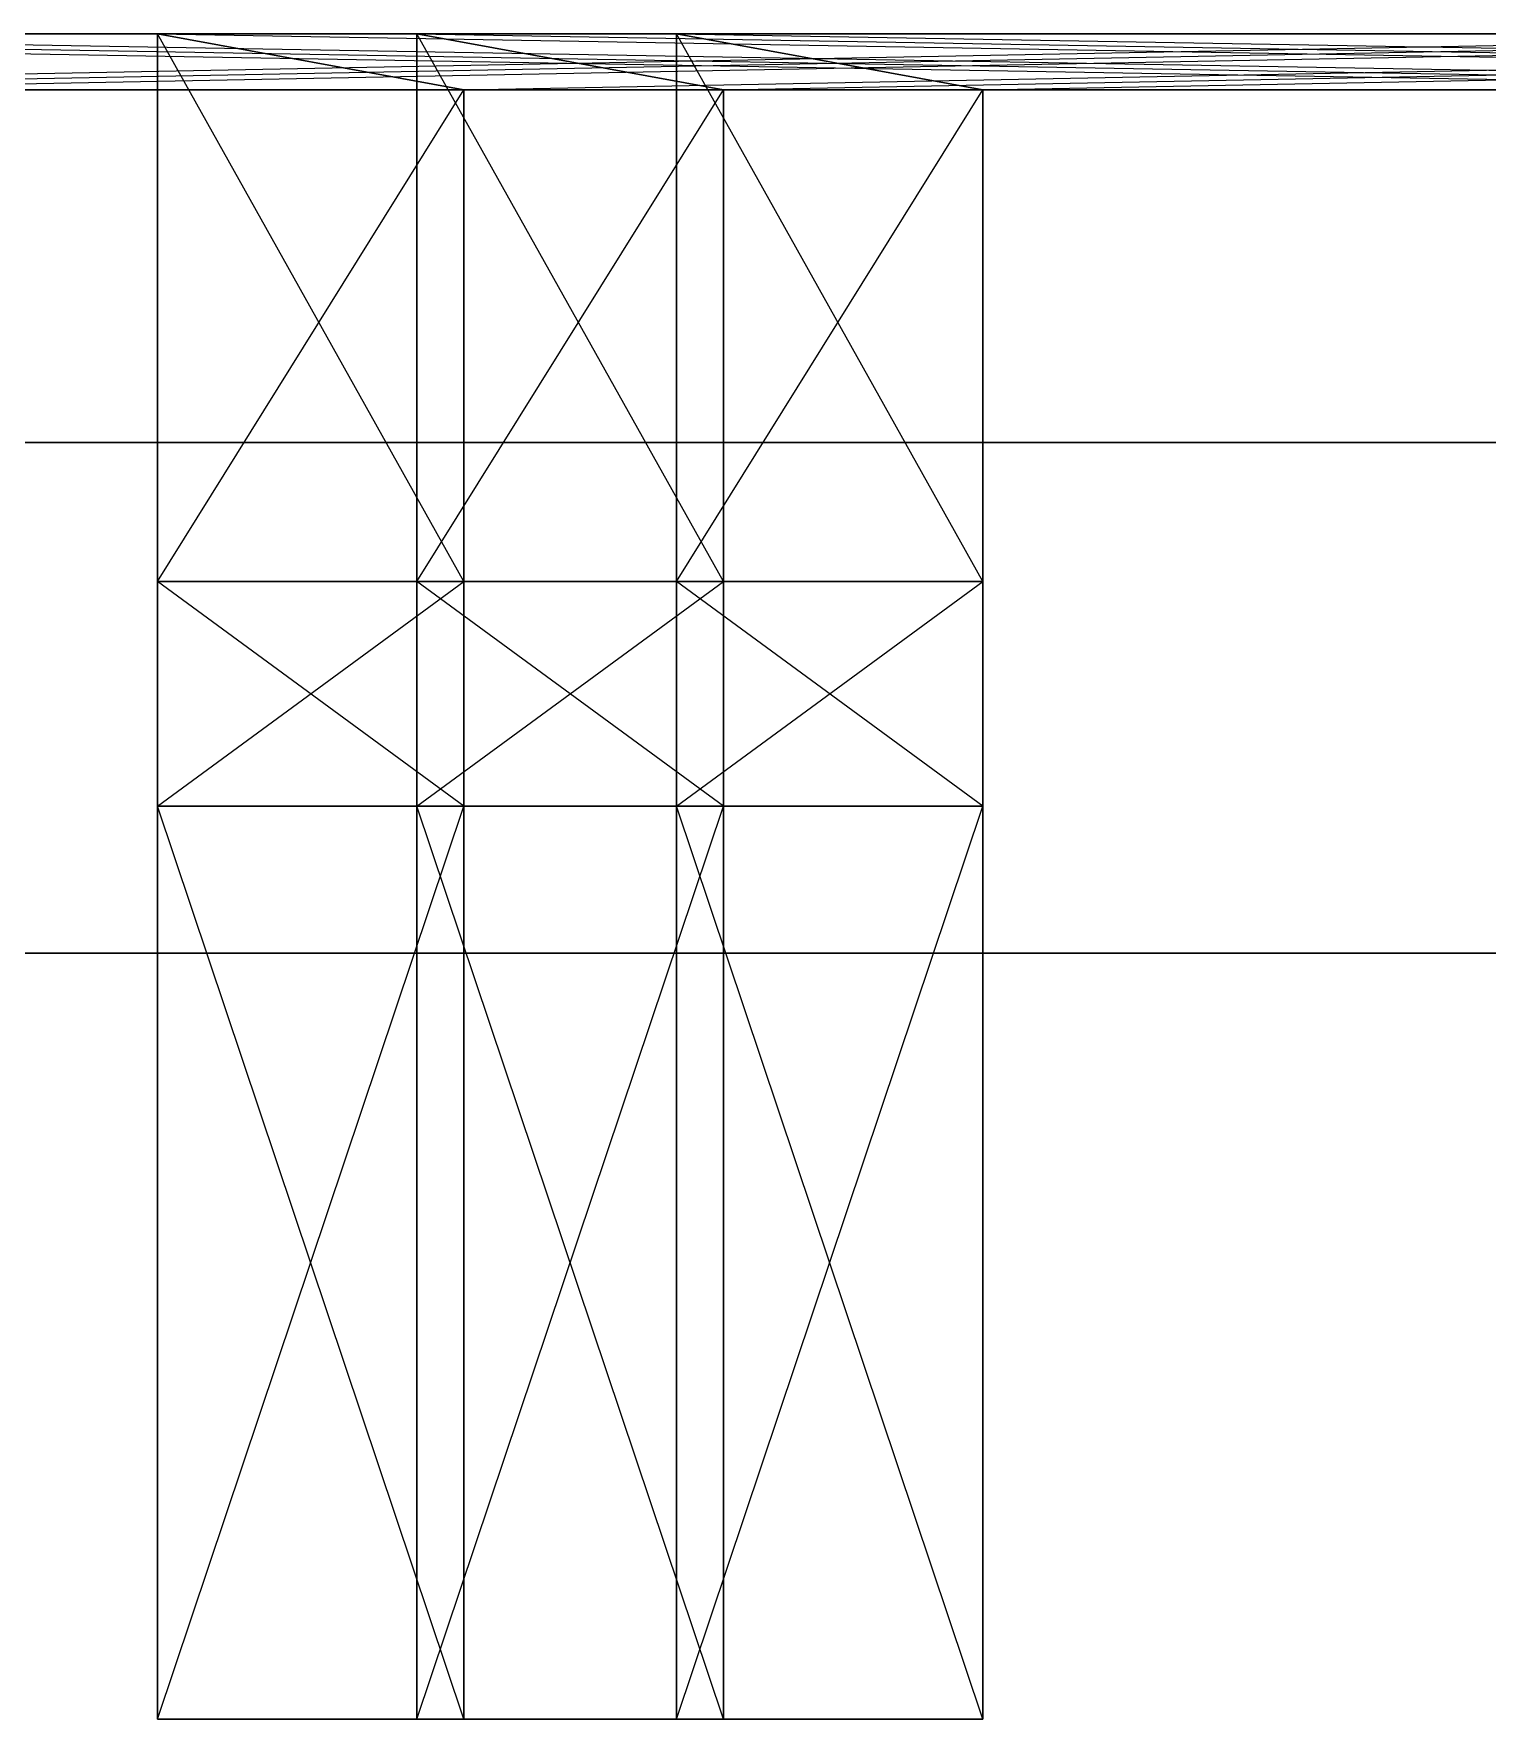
# Model space of a CAD drawing. Extents: x -2 to 217, y -2 to 10.
# Drawn here: x 182.846 to 185.691, y -2 to 1.3 of the extents above; entities that cross this region are included whole.
import ezdxf

# ---------------------------------------------------------------- set-up
doc = ezdxf.new("R2010")
doc.units = 0
doc.layers.add('UB3D', color=1, linetype='CONTINUOUS')

msp = doc.modelspace()

# ---------------------------------------------------------------- linework, layer by layer
at = {"layer": 'UB3D', "color": 254}
for points in [[(180.590333, 1.3001, -66.381335), (180.590333, 1.3001, -65.656335), (186.890333, 1.3001, -66.381335)], [(180.590333, 1.3001, -65.656335), (186.890333, 1.3001, -66.381335), (186.890333, 1.3001, -65.656335)], [(181.190333, 1.190097, -66.381335), (180.590333, 1.3001, -66.381335), (186.890333, 1.190097, -66.381335)], [(180.590333, 1.3001, -66.381335), (186.890333, 1.190097, -66.381335), (186.890333, 1.3001, -66.381335)], [(180.590333, 1.3001, -65.656335), (181.190333, 1.190097, -65.656335), (186.890333, 1.3001, -65.656335)], [(180.590333, 1.3001, -69.768001), (180.590333, 1.3001, -69.043001), (186.890333, 1.3001, -69.768001)], [(180.590333, 1.3001, -69.043001), (186.890333, 1.3001, -69.768001), (186.890333, 1.3001, -69.043001)], [(181.190333, 1.190097, -69.768001), (180.590333, 1.3001, -69.768001), (186.890333, 1.190097, -69.768001)], [(180.590333, 1.3001, -69.768001), (186.890333, 1.190097, -69.768001), (186.890333, 1.3001, -69.768001)], [(180.590333, 1.3001, -69.043001), (181.190333, 1.190097, -69.043001), (186.890333, 1.3001, -69.043001)], [(181.098333, 1.3001, -29.297335), (181.098333, 1.3001, -28.572335), (187.398333, 1.3001, -29.297335)], [(181.098333, 1.3001, -28.572335), (187.398333, 1.3001, -29.297335), (187.398333, 1.3001, -28.572335)], [(181.698333, 1.190097, -29.297335), (181.098333, 1.3001, -29.297335), (187.398333, 1.190097, -29.297335)], [(181.098333, 1.3001, -29.297335), (187.398333, 1.190097, -29.297335), (187.398333, 1.3001, -29.297335)], [(181.098333, 1.3001, -28.572335), (181.698333, 1.190097, -28.572335), (187.398333, 1.3001, -28.572335)], [(181.098333, 1.3001, -32.684001), (181.098333, 1.3001, -31.959001), (187.398333, 1.3001, -32.684001)], [(181.098333, 1.3001, -31.959001), (187.398333, 1.3001, -32.684001), (187.398333, 1.3001, -31.959001)], [(181.698333, 1.190097, -32.684001), (181.098333, 1.3001, -32.684001), (187.398333, 1.190097, -32.684001)], [(181.098333, 1.3001, -32.684001), (187.398333, 1.190097, -32.684001), (187.398333, 1.3001, -32.684001)], [(181.098333, 1.3001, -31.959001), (181.698333, 1.190097, -31.959001), (187.398333, 1.3001, -31.959001)], [(181.098333, 1.3001, 9.818665), (181.098333, 1.3001, 10.543665), (187.398333, 1.3001, 9.818665)], [(181.098333, 1.3001, 10.543665), (187.398333, 1.3001, 9.818665), (187.398333, 1.3001, 10.543665)], [(181.698333, 1.190097, 9.818665), (181.098333, 1.3001, 9.818665), (187.398333, 1.190097, 9.818665)], [(181.098333, 1.3001, 9.818665), (187.398333, 1.190097, 9.818665), (187.398333, 1.3001, 9.818665)], [(181.098333, 1.3001, 10.543665), (181.698333, 1.190097, 10.543665), (187.398333, 1.3001, 10.543665)], [(181.098333, 1.3001, 6.431999), (181.098333, 1.3001, 7.156999), (187.398333, 1.3001, 6.431999)], [(181.098333, 1.3001, 7.156999), (187.398333, 1.3001, 6.431999), (187.398333, 1.3001, 7.156999)], [(181.698333, 1.190097, 6.431999), (181.098333, 1.3001, 6.431999), (187.398333, 1.190097, 6.431999)], [(181.098333, 1.3001, 6.431999), (187.398333, 1.190097, 6.431999), (187.398333, 1.3001, 6.431999)], [(181.098333, 1.3001, 7.156999), (181.698333, 1.190097, 7.156999), (187.398333, 1.3001, 7.156999)], [(181.190333, 1.190097, -65.656335), (186.890333, 1.3001, -65.656335), (186.890333, 1.190097, -65.656335)], [(181.190333, 1.190097, -69.043001), (186.890333, 1.3001, -69.043001), (186.890333, 1.190097, -69.043001)], [(181.606333, 1.3001, 48.934665), (181.606333, 1.3001, 49.659665), (187.906333, 1.3001, 48.934665)], [(181.606333, 1.3001, 49.659665), (187.906333, 1.3001, 48.934665), (187.906333, 1.3001, 49.659665)], [(182.206333, 1.190097, 48.934665), (181.606333, 1.3001, 48.934665), (187.906333, 1.190097, 48.934665)], [(181.606333, 1.3001, 48.934665), (187.906333, 1.190097, 48.934665), (187.906333, 1.3001, 48.934665)], [(181.606333, 1.3001, 49.659665), (182.206333, 1.190097, 49.659665), (187.906333, 1.3001, 49.659665)], [(181.606333, 1.3001, 45.547999), (181.606333, 1.3001, 46.272999), (187.906333, 1.3001, 45.547999)], [(181.606333, 1.3001, 46.272999), (187.906333, 1.3001, 45.547999), (187.906333, 1.3001, 46.272999)], [(182.206333, 1.190097, 45.547999), (181.606333, 1.3001, 45.547999), (187.906333, 1.190097, 45.547999)], [(181.606333, 1.3001, 45.547999), (187.906333, 1.190097, 45.547999), (187.906333, 1.3001, 45.547999)], [(181.606333, 1.3001, 46.272999), (182.206333, 1.190097, 46.272999), (187.906333, 1.3001, 46.272999)], [(181.698333, 1.190097, -28.572335), (187.398333, 1.3001, -28.572335), (187.398333, 1.190097, -28.572335)], [(181.698333, 1.190097, -31.959001), (187.398333, 1.3001, -31.959001), (187.398333, 1.190097, -31.959001)], [(181.698333, 1.190097, 10.543665), (187.398333, 1.3001, 10.543665), (187.398333, 1.190097, 10.543665)], [(181.698333, 1.190097, 7.156999), (187.398333, 1.3001, 7.156999), (187.398333, 1.190097, 7.156999)], [(182.206333, 1.190097, 49.659665), (187.906333, 1.3001, 49.659665), (187.906333, 1.190097, 49.659665)], [(182.206333, 1.190097, 46.272999), (187.906333, 1.3001, 46.272999), (187.906333, 1.190097, 46.272999)], [(183.087999, 0.227569, -64.666835), (183.087999, 0.227569, -63.941835), (183.087999, 1.3001, -64.666835)], [(183.087999, 0.227569, -63.941835), (183.087999, 1.3001, -64.666835), (183.087999, 1.3001, -63.941835)], [(183.087999, 1.3001, -64.666835), (183.087999, 1.3001, -63.941835), (189.387999, 1.3001, -64.666835)], [(183.087999, 1.3001, -63.941835), (189.387999, 1.3001, -64.666835), (189.387999, 1.3001, -63.941835)], [(183.087999, 0.227569, -64.666835), (183.687999, 1.190097, -64.666835), (183.087999, 1.3001, -64.666835)], [(183.687999, 1.190097, -64.666835), (183.087999, 1.3001, -64.666835), (189.387999, 1.190097, -64.666835)], [(183.087999, 1.3001, -64.666835), (189.387999, 1.190097, -64.666835), (189.387999, 1.3001, -64.666835)], [(183.087999, 0.227569, -63.941835), (183.687999, 0.227569, -63.941835), (183.087999, 1.3001, -63.941835)], [(183.687999, 0.227569, -63.941835), (183.087999, 1.3001, -63.941835), (183.687999, 1.190097, -63.941835)], [(183.087999, 1.3001, -63.941835), (183.687999, 1.190097, -63.941835), (189.387999, 1.3001, -63.941835)], [(183.087999, 0.227569, -71.482501), (183.087999, 0.227569, -70.757501), (183.087999, 1.3001, -71.482501)], [(183.087999, 0.227569, -70.757501), (183.087999, 1.3001, -71.482501), (183.087999, 1.3001, -70.757501)], [(183.087999, 1.3001, -71.482501), (183.087999, 1.3001, -70.757501), (189.387999, 1.3001, -71.482501)], [(183.087999, 1.3001, -70.757501), (189.387999, 1.3001, -71.482501), (189.387999, 1.3001, -70.757501)], [(183.087999, 0.227569, -71.482501), (183.687999, 1.190097, -71.482501), (183.087999, 1.3001, -71.482501)], [(183.687999, 1.190097, -71.482501), (183.087999, 1.3001, -71.482501), (189.387999, 1.190097, -71.482501)], [(183.087999, 1.3001, -71.482501), (189.387999, 1.190097, -71.482501), (189.387999, 1.3001, -71.482501)], [(183.087999, 0.227569, -70.757501), (183.687999, 0.227569, -70.757501), (183.087999, 1.3001, -70.757501)], [(183.687999, 0.227569, -70.757501), (183.087999, 1.3001, -70.757501), (183.687999, 1.190097, -70.757501)], [(183.087999, 1.3001, -70.757501), (183.687999, 1.190097, -70.757501), (189.387999, 1.3001, -70.757501)], [(183.087999, 0.227569, -68.074668), (183.087999, 0.227569, -67.349668), (183.087999, 1.3001, -68.074668)], [(183.087999, 0.227569, -67.349668), (183.087999, 1.3001, -68.074668), (183.087999, 1.3001, -67.349668)], [(183.087999, 1.3001, -68.074668), (183.087999, 1.3001, -67.349668), (189.387999, 1.3001, -68.074668)], [(183.087999, 1.3001, -67.349668), (189.387999, 1.3001, -68.074668), (189.387999, 1.3001, -67.349668)], [(183.087999, 0.227569, -68.074668), (183.687999, 1.190097, -68.074668), (183.087999, 1.3001, -68.074668)], [(183.687999, 1.190097, -68.074668), (183.087999, 1.3001, -68.074668), (189.387999, 1.190097, -68.074668)], [(183.087999, 1.3001, -68.074668), (189.387999, 1.190097, -68.074668), (189.387999, 1.3001, -68.074668)], [(183.087999, 0.227569, -67.349668), (183.687999, 0.227569, -67.349668), (183.087999, 1.3001, -67.349668)], [(183.687999, 0.227569, -67.349668), (183.087999, 1.3001, -67.349668), (183.687999, 1.190097, -67.349668)], [(183.087999, 1.3001, -67.349668), (183.687999, 1.190097, -67.349668), (189.387999, 1.3001, -67.349668)], [(183.595999, 0.227569, -27.582835), (183.595999, 0.227569, -26.857835), (183.595999, 1.3001, -27.582835)], [(183.595999, 0.227569, -26.857835), (183.595999, 1.3001, -27.582835), (183.595999, 1.3001, -26.857835)], [(183.595999, 1.3001, -27.582835), (183.595999, 1.3001, -26.857835), (189.895999, 1.3001, -27.582835)], [(183.595999, 1.3001, -26.857835), (189.895999, 1.3001, -27.582835), (189.895999, 1.3001, -26.857835)], [(183.595999, 0.227569, -27.582835), (184.195999, 1.190097, -27.582835), (183.595999, 1.3001, -27.582835)], [(184.195999, 1.190097, -27.582835), (183.595999, 1.3001, -27.582835), (189.895999, 1.190097, -27.582835)], [(183.595999, 1.3001, -27.582835), (189.895999, 1.190097, -27.582835), (189.895999, 1.3001, -27.582835)], [(183.595999, 0.227569, -26.857835), (184.195999, 0.227569, -26.857835), (183.595999, 1.3001, -26.857835)], [(184.195999, 0.227569, -26.857835), (183.595999, 1.3001, -26.857835), (184.195999, 1.190097, -26.857835)], [(183.595999, 1.3001, -26.857835), (184.195999, 1.190097, -26.857835), (189.895999, 1.3001, -26.857835)], [(183.595999, 0.227569, -34.398501), (183.595999, 0.227569, -33.673501), (183.595999, 1.3001, -34.398501)], [(183.595999, 0.227569, -33.673501), (183.595999, 1.3001, -34.398501), (183.595999, 1.3001, -33.673501)], [(183.595999, 1.3001, -34.398501), (183.595999, 1.3001, -33.673501), (189.895999, 1.3001, -34.398501)], [(183.595999, 1.3001, -33.673501), (189.895999, 1.3001, -34.398501), (189.895999, 1.3001, -33.673501)], [(183.595999, 0.227569, -34.398501), (184.195999, 1.190097, -34.398501), (183.595999, 1.3001, -34.398501)], [(184.195999, 1.190097, -34.398501), (183.595999, 1.3001, -34.398501), (189.895999, 1.190097, -34.398501)], [(183.595999, 1.3001, -34.398501), (189.895999, 1.190097, -34.398501), (189.895999, 1.3001, -34.398501)], [(183.595999, 0.227569, -33.673501), (184.195999, 0.227569, -33.673501), (183.595999, 1.3001, -33.673501)], [(184.195999, 0.227569, -33.673501), (183.595999, 1.3001, -33.673501), (184.195999, 1.190097, -33.673501)], [(183.595999, 1.3001, -33.673501), (184.195999, 1.190097, -33.673501), (189.895999, 1.3001, -33.673501)], [(183.595999, 0.227569, -30.990668), (183.595999, 0.227569, -30.265668), (183.595999, 1.3001, -30.990668)], [(183.595999, 0.227569, -30.265668), (183.595999, 1.3001, -30.990668), (183.595999, 1.3001, -30.265668)], [(183.595999, 1.3001, -30.990668), (183.595999, 1.3001, -30.265668), (189.895999, 1.3001, -30.990668)], [(183.595999, 1.3001, -30.265668), (189.895999, 1.3001, -30.990668), (189.895999, 1.3001, -30.265668)], [(183.595999, 0.227569, -30.990668), (184.195999, 1.190097, -30.990668), (183.595999, 1.3001, -30.990668)], [(184.195999, 1.190097, -30.990668), (183.595999, 1.3001, -30.990668), (189.895999, 1.190097, -30.990668)], [(183.595999, 1.3001, -30.990668), (189.895999, 1.190097, -30.990668), (189.895999, 1.3001, -30.990668)], [(183.595999, 0.227569, -30.265668), (184.195999, 0.227569, -30.265668), (183.595999, 1.3001, -30.265668)], [(184.195999, 0.227569, -30.265668), (183.595999, 1.3001, -30.265668), (184.195999, 1.190097, -30.265668)], [(183.595999, 1.3001, -30.265668), (184.195999, 1.190097, -30.265668), (189.895999, 1.3001, -30.265668)], [(183.595999, 0.227569, 11.533165), (183.595999, 0.227569, 12.258165), (183.595999, 1.3001, 11.533165)], [(183.595999, 0.227569, 12.258165), (183.595999, 1.3001, 11.533165), (183.595999, 1.3001, 12.258165)], [(183.595999, 1.3001, 11.533165), (183.595999, 1.3001, 12.258165), (189.895999, 1.3001, 11.533165)], [(183.595999, 1.3001, 12.258165), (189.895999, 1.3001, 11.533165), (189.895999, 1.3001, 12.258165)], [(183.595999, 0.227569, 11.533165), (184.195999, 1.190097, 11.533165), (183.595999, 1.3001, 11.533165)], [(184.195999, 1.190097, 11.533165), (183.595999, 1.3001, 11.533165), (189.895999, 1.190097, 11.533165)], [(183.595999, 1.3001, 11.533165), (189.895999, 1.190097, 11.533165), (189.895999, 1.3001, 11.533165)], [(183.595999, 0.227569, 12.258165), (184.195999, 0.227569, 12.258165), (183.595999, 1.3001, 12.258165)], [(184.195999, 0.227569, 12.258165), (183.595999, 1.3001, 12.258165), (184.195999, 1.190097, 12.258165)], [(183.595999, 1.3001, 12.258165), (184.195999, 1.190097, 12.258165), (189.895999, 1.3001, 12.258165)], [(183.595999, 0.227569, 4.717499), (183.595999, 0.227569, 5.442499), (183.595999, 1.3001, 4.717499)], [(183.595999, 0.227569, 5.442499), (183.595999, 1.3001, 4.717499), (183.595999, 1.3001, 5.442499)], [(183.595999, 1.3001, 4.717499), (183.595999, 1.3001, 5.442499), (189.895999, 1.3001, 4.717499)], [(183.595999, 1.3001, 5.442499), (189.895999, 1.3001, 4.717499), (189.895999, 1.3001, 5.442499)], [(183.595999, 0.227569, 4.717499), (184.195999, 1.190097, 4.717499), (183.595999, 1.3001, 4.717499)], [(184.195999, 1.190097, 4.717499), (183.595999, 1.3001, 4.717499), (189.895999, 1.190097, 4.717499)], [(183.595999, 1.3001, 4.717499), (189.895999, 1.190097, 4.717499), (189.895999, 1.3001, 4.717499)], [(183.595999, 0.227569, 5.442499), (184.195999, 0.227569, 5.442499), (183.595999, 1.3001, 5.442499)], [(184.195999, 0.227569, 5.442499), (183.595999, 1.3001, 5.442499), (184.195999, 1.190097, 5.442499)], [(183.595999, 1.3001, 5.442499), (184.195999, 1.190097, 5.442499), (189.895999, 1.3001, 5.442499)], [(183.595999, 0.227569, 8.125332), (183.595999, 0.227569, 8.850332), (183.595999, 1.3001, 8.125332)], [(183.595999, 0.227569, 8.850332), (183.595999, 1.3001, 8.125332), (183.595999, 1.3001, 8.850332)], [(183.595999, 1.3001, 8.125332), (183.595999, 1.3001, 8.850332), (189.895999, 1.3001, 8.125332)], [(183.595999, 1.3001, 8.850332), (189.895999, 1.3001, 8.125332), (189.895999, 1.3001, 8.850332)], [(183.595999, 0.227569, 8.125332), (184.195999, 1.190097, 8.125332), (183.595999, 1.3001, 8.125332)], [(184.195999, 1.190097, 8.125332), (183.595999, 1.3001, 8.125332), (189.895999, 1.190097, 8.125332)], [(183.595999, 1.3001, 8.125332), (189.895999, 1.190097, 8.125332), (189.895999, 1.3001, 8.125332)], [(183.595999, 0.227569, 8.850332), (184.195999, 0.227569, 8.850332), (183.595999, 1.3001, 8.850332)], [(184.195999, 0.227569, 8.850332), (183.595999, 1.3001, 8.850332), (184.195999, 1.190097, 8.850332)], [(183.595999, 1.3001, 8.850332), (184.195999, 1.190097, 8.850332), (189.895999, 1.3001, 8.850332)], [(183.687999, 1.190097, -63.941835), (189.387999, 1.3001, -63.941835), (189.387999, 1.190097, -63.941835)], [(183.687999, 1.190097, -70.757501), (189.387999, 1.3001, -70.757501), (189.387999, 1.190097, -70.757501)], [(183.687999, 1.190097, -67.349668), (189.387999, 1.3001, -67.349668), (189.387999, 1.190097, -67.349668)], [(184.103999, 0.227569, 50.649165), (184.103999, 0.227569, 51.374165), (184.103999, 1.3001, 50.649165)], [(184.103999, 0.227569, 51.374165), (184.103999, 1.3001, 50.649165), (184.103999, 1.3001, 51.374165)], [(184.103999, 1.3001, 50.649165), (184.103999, 1.3001, 51.374165), (190.403999, 1.3001, 50.649165)], [(184.103999, 1.3001, 51.374165), (190.403999, 1.3001, 50.649165), (190.403999, 1.3001, 51.374165)], [(184.103999, 0.227569, 50.649165), (184.703999, 1.190097, 50.649165), (184.103999, 1.3001, 50.649165)], [(184.703999, 1.190097, 50.649165), (184.103999, 1.3001, 50.649165), (190.403999, 1.190097, 50.649165)], [(184.103999, 1.3001, 50.649165), (190.403999, 1.190097, 50.649165), (190.403999, 1.3001, 50.649165)], [(184.103999, 0.227569, 51.374165), (184.703999, 0.227569, 51.374165), (184.103999, 1.3001, 51.374165)], [(184.703999, 0.227569, 51.374165), (184.103999, 1.3001, 51.374165), (184.703999, 1.190097, 51.374165)], [(184.103999, 1.3001, 51.374165), (184.703999, 1.190097, 51.374165), (190.403999, 1.3001, 51.374165)], [(184.103999, 0.227569, 43.833499), (184.103999, 0.227569, 44.558499), (184.103999, 1.3001, 43.833499)], [(184.103999, 0.227569, 44.558499), (184.103999, 1.3001, 43.833499), (184.103999, 1.3001, 44.558499)], [(184.103999, 1.3001, 43.833499), (184.103999, 1.3001, 44.558499), (190.403999, 1.3001, 43.833499)], [(184.103999, 1.3001, 44.558499), (190.403999, 1.3001, 43.833499), (190.403999, 1.3001, 44.558499)], [(184.103999, 0.227569, 43.833499), (184.703999, 1.190097, 43.833499), (184.103999, 1.3001, 43.833499)], [(184.703999, 1.190097, 43.833499), (184.103999, 1.3001, 43.833499), (190.403999, 1.190097, 43.833499)], [(184.103999, 1.3001, 43.833499), (190.403999, 1.190097, 43.833499), (190.403999, 1.3001, 43.833499)], [(184.103999, 0.227569, 44.558499), (184.703999, 0.227569, 44.558499), (184.103999, 1.3001, 44.558499)], [(184.703999, 0.227569, 44.558499), (184.103999, 1.3001, 44.558499), (184.703999, 1.190097, 44.558499)], [(184.103999, 1.3001, 44.558499), (184.703999, 1.190097, 44.558499), (190.403999, 1.3001, 44.558499)], [(184.103999, 0.227569, 47.241332), (184.103999, 0.227569, 47.966332), (184.103999, 1.3001, 47.241332)], [(184.103999, 0.227569, 47.966332), (184.103999, 1.3001, 47.241332), (184.103999, 1.3001, 47.966332)], [(184.103999, 1.3001, 47.241332), (184.103999, 1.3001, 47.966332), (190.403999, 1.3001, 47.241332)], [(184.103999, 1.3001, 47.966332), (190.403999, 1.3001, 47.241332), (190.403999, 1.3001, 47.966332)], [(184.103999, 0.227569, 47.241332), (184.703999, 1.190097, 47.241332), (184.103999, 1.3001, 47.241332)], [(184.703999, 1.190097, 47.241332), (184.103999, 1.3001, 47.241332), (190.403999, 1.190097, 47.241332)], [(184.103999, 1.3001, 47.241332), (190.403999, 1.190097, 47.241332), (190.403999, 1.3001, 47.241332)], [(184.103999, 0.227569, 47.966332), (184.703999, 0.227569, 47.966332), (184.103999, 1.3001, 47.966332)], [(184.703999, 0.227569, 47.966332), (184.103999, 1.3001, 47.966332), (184.703999, 1.190097, 47.966332)], [(184.103999, 1.3001, 47.966332), (184.703999, 1.190097, 47.966332), (190.403999, 1.3001, 47.966332)], [(184.195999, 1.190097, -26.857835), (189.895999, 1.3001, -26.857835), (189.895999, 1.190097, -26.857835)], [(184.195999, 1.190097, -33.673501), (189.895999, 1.3001, -33.673501), (189.895999, 1.190097, -33.673501)], [(184.195999, 1.190097, -30.265668), (189.895999, 1.3001, -30.265668), (189.895999, 1.190097, -30.265668)], [(184.195999, 1.190097, 12.258165), (189.895999, 1.3001, 12.258165), (189.895999, 1.190097, 12.258165)], [(184.195999, 1.190097, 5.442499), (189.895999, 1.3001, 5.442499), (189.895999, 1.190097, 5.442499)], [(184.195999, 1.190097, 8.850332), (189.895999, 1.3001, 8.850332), (189.895999, 1.190097, 8.850332)], [(184.703999, 1.190097, 51.374165), (190.403999, 1.3001, 51.374165), (190.403999, 1.190097, 51.374165)], [(184.703999, 1.190097, 44.558499), (190.403999, 1.3001, 44.558499), (190.403999, 1.190097, 44.558499)], [(184.703999, 1.190097, 47.966332), (190.403999, 1.3001, 47.966332), (190.403999, 1.190097, 47.966332)], [(186.890333, 1.190097, -66.381335), (186.890333, 1.190097, -65.656335), (181.190333, 1.190097, -66.381335)], [(186.890333, 1.190097, -65.656335), (181.190333, 1.190097, -66.381335), (181.190333, 1.190097, -65.656335)], [(186.890333, 1.190097, -69.768001), (186.890333, 1.190097, -69.043001), (181.190333, 1.190097, -69.768001)], [(186.890333, 1.190097, -69.043001), (181.190333, 1.190097, -69.768001), (181.190333, 1.190097, -69.043001)], [(187.398333, 1.190097, -29.297335), (187.398333, 1.190097, -28.572335), (181.698333, 1.190097, -29.297335)], [(187.398333, 1.190097, -28.572335), (181.698333, 1.190097, -29.297335), (181.698333, 1.190097, -28.572335)], [(187.398333, 1.190097, -32.684001), (187.398333, 1.190097, -31.959001), (181.698333, 1.190097, -32.684001)], [(187.398333, 1.190097, -31.959001), (181.698333, 1.190097, -32.684001), (181.698333, 1.190097, -31.959001)], [(187.398333, 1.190097, 9.818665), (187.398333, 1.190097, 10.543665), (181.698333, 1.190097, 9.818665)], [(187.398333, 1.190097, 10.543665), (181.698333, 1.190097, 9.818665), (181.698333, 1.190097, 10.543665)], [(187.398333, 1.190097, 6.431999), (187.398333, 1.190097, 7.156999), (181.698333, 1.190097, 6.431999)], [(187.398333, 1.190097, 7.156999), (181.698333, 1.190097, 6.431999), (181.698333, 1.190097, 7.156999)], [(187.906333, 1.190097, 48.934665), (187.906333, 1.190097, 49.659665), (182.206333, 1.190097, 48.934665)], [(187.906333, 1.190097, 49.659665), (182.206333, 1.190097, 48.934665), (182.206333, 1.190097, 49.659665)], [(187.906333, 1.190097, 45.547999), (187.906333, 1.190097, 46.272999), (182.206333, 1.190097, 45.547999)], [(187.906333, 1.190097, 46.272999), (182.206333, 1.190097, 45.547999), (182.206333, 1.190097, 46.272999)], [(183.687999, 0.227569, -64.666835), (183.087999, 0.227569, -64.666835), (183.687999, 1.190097, -64.666835)], [(183.687999, 0.227569, -71.482501), (183.087999, 0.227569, -71.482501), (183.687999, 1.190097, -71.482501)], [(183.687999, 0.227569, -68.074668), (183.087999, 0.227569, -68.074668), (183.687999, 1.190097, -68.074668)], [(184.195999, 0.227569, -27.582835), (183.595999, 0.227569, -27.582835), (184.195999, 1.190097, -27.582835)], [(184.195999, 0.227569, -34.398501), (183.595999, 0.227569, -34.398501), (184.195999, 1.190097, -34.398501)], [(184.195999, 0.227569, -30.990668), (183.595999, 0.227569, -30.990668), (184.195999, 1.190097, -30.990668)], [(184.195999, 0.227569, 11.533165), (183.595999, 0.227569, 11.533165), (184.195999, 1.190097, 11.533165)], [(184.195999, 0.227569, 4.717499), (183.595999, 0.227569, 4.717499), (184.195999, 1.190097, 4.717499)], [(184.195999, 0.227569, 8.125332), (183.595999, 0.227569, 8.125332), (184.195999, 1.190097, 8.125332)], [(189.387999, 1.190097, -64.666835), (189.387999, 1.190097, -63.941835), (183.687999, 1.190097, -64.666835)], [(189.387999, 1.190097, -63.941835), (183.687999, 1.190097, -64.666835), (183.687999, 1.190097, -63.941835)], [(183.687999, 1.190097, -64.666835), (183.687999, 1.190097, -63.941835), (183.687999, 0.227569, -64.666835)], [(183.687999, 1.190097, -63.941835), (183.687999, 0.227569, -64.666835), (183.687999, 0.227569, -63.941835)], [(189.387999, 1.190097, -71.482501), (189.387999, 1.190097, -70.757501), (183.687999, 1.190097, -71.482501)], [(189.387999, 1.190097, -70.757501), (183.687999, 1.190097, -71.482501), (183.687999, 1.190097, -70.757501)], [(183.687999, 1.190097, -71.482501), (183.687999, 1.190097, -70.757501), (183.687999, 0.227569, -71.482501)], [(183.687999, 1.190097, -70.757501), (183.687999, 0.227569, -71.482501), (183.687999, 0.227569, -70.757501)], [(189.387999, 1.190097, -68.074668), (189.387999, 1.190097, -67.349668), (183.687999, 1.190097, -68.074668)], [(189.387999, 1.190097, -67.349668), (183.687999, 1.190097, -68.074668), (183.687999, 1.190097, -67.349668)], [(183.687999, 1.190097, -68.074668), (183.687999, 1.190097, -67.349668), (183.687999, 0.227569, -68.074668)], [(183.687999, 1.190097, -67.349668), (183.687999, 0.227569, -68.074668), (183.687999, 0.227569, -67.349668)], [(184.703999, 0.227569, 50.649165), (184.103999, 0.227569, 50.649165), (184.703999, 1.190097, 50.649165)], [(184.703999, 0.227569, 43.833499), (184.103999, 0.227569, 43.833499), (184.703999, 1.190097, 43.833499)], [(184.703999, 0.227569, 47.241332), (184.103999, 0.227569, 47.241332), (184.703999, 1.190097, 47.241332)], [(189.895999, 1.190097, -27.582835), (189.895999, 1.190097, -26.857835), (184.195999, 1.190097, -27.582835)], [(189.895999, 1.190097, -26.857835), (184.195999, 1.190097, -27.582835), (184.195999, 1.190097, -26.857835)], [(184.195999, 1.190097, -27.582835), (184.195999, 1.190097, -26.857835), (184.195999, 0.227569, -27.582835)], [(184.195999, 1.190097, -26.857835), (184.195999, 0.227569, -27.582835), (184.195999, 0.227569, -26.857835)], [(189.895999, 1.190097, -34.398501), (189.895999, 1.190097, -33.673501), (184.195999, 1.190097, -34.398501)], [(189.895999, 1.190097, -33.673501), (184.195999, 1.190097, -34.398501), (184.195999, 1.190097, -33.673501)], [(184.195999, 1.190097, -34.398501), (184.195999, 1.190097, -33.673501), (184.195999, 0.227569, -34.398501)], [(184.195999, 1.190097, -33.673501), (184.195999, 0.227569, -34.398501), (184.195999, 0.227569, -33.673501)], [(189.895999, 1.190097, -30.990668), (189.895999, 1.190097, -30.265668), (184.195999, 1.190097, -30.990668)], [(189.895999, 1.190097, -30.265668), (184.195999, 1.190097, -30.990668), (184.195999, 1.190097, -30.265668)], [(184.195999, 1.190097, -30.990668), (184.195999, 1.190097, -30.265668), (184.195999, 0.227569, -30.990668)], [(184.195999, 1.190097, -30.265668), (184.195999, 0.227569, -30.990668), (184.195999, 0.227569, -30.265668)], [(189.895999, 1.190097, 11.533165), (189.895999, 1.190097, 12.258165), (184.195999, 1.190097, 11.533165)], [(189.895999, 1.190097, 12.258165), (184.195999, 1.190097, 11.533165), (184.195999, 1.190097, 12.258165)], [(184.195999, 1.190097, 11.533165), (184.195999, 1.190097, 12.258165), (184.195999, 0.227569, 11.533165)], [(184.195999, 1.190097, 12.258165), (184.195999, 0.227569, 11.533165), (184.195999, 0.227569, 12.258165)], [(189.895999, 1.190097, 4.717499), (189.895999, 1.190097, 5.442499), (184.195999, 1.190097, 4.717499)], [(189.895999, 1.190097, 5.442499), (184.195999, 1.190097, 4.717499), (184.195999, 1.190097, 5.442499)], [(184.195999, 1.190097, 4.717499), (184.195999, 1.190097, 5.442499), (184.195999, 0.227569, 4.717499)], [(184.195999, 1.190097, 5.442499), (184.195999, 0.227569, 4.717499), (184.195999, 0.227569, 5.442499)], [(189.895999, 1.190097, 8.125332), (189.895999, 1.190097, 8.850332), (184.195999, 1.190097, 8.125332)], [(189.895999, 1.190097, 8.850332), (184.195999, 1.190097, 8.125332), (184.195999, 1.190097, 8.850332)], [(184.195999, 1.190097, 8.125332), (184.195999, 1.190097, 8.850332), (184.195999, 0.227569, 8.125332)], [(184.195999, 1.190097, 8.850332), (184.195999, 0.227569, 8.125332), (184.195999, 0.227569, 8.850332)], [(190.403999, 1.190097, 50.649165), (190.403999, 1.190097, 51.374165), (184.703999, 1.190097, 50.649165)], [(190.403999, 1.190097, 51.374165), (184.703999, 1.190097, 50.649165), (184.703999, 1.190097, 51.374165)], [(184.703999, 1.190097, 50.649165), (184.703999, 1.190097, 51.374165), (184.703999, 0.227569, 50.649165)], [(184.703999, 1.190097, 51.374165), (184.703999, 0.227569, 50.649165), (184.703999, 0.227569, 51.374165)], [(190.403999, 1.190097, 43.833499), (190.403999, 1.190097, 44.558499), (184.703999, 1.190097, 43.833499)], [(190.403999, 1.190097, 44.558499), (184.703999, 1.190097, 43.833499), (184.703999, 1.190097, 44.558499)], [(184.703999, 1.190097, 43.833499), (184.703999, 1.190097, 44.558499), (184.703999, 0.227569, 43.833499)], [(184.703999, 1.190097, 44.558499), (184.703999, 0.227569, 43.833499), (184.703999, 0.227569, 44.558499)], [(190.403999, 1.190097, 47.241332), (190.403999, 1.190097, 47.966332), (184.703999, 1.190097, 47.241332)], [(190.403999, 1.190097, 47.966332), (184.703999, 1.190097, 47.241332), (184.703999, 1.190097, 47.966332)], [(184.703999, 1.190097, 47.241332), (184.703999, 1.190097, 47.966332), (184.703999, 0.227569, 47.241332)], [(184.703999, 1.190097, 47.966332), (184.703999, 0.227569, 47.241332), (184.703999, 0.227569, 47.966332)], [(183.087999, -0.212445, -64.404335), (183.087999, -0.212445, -64.204335), (183.087999, 0.227569, -64.666835)], [(183.087999, -0.212445, -64.204335), (183.087999, 0.227569, -64.666835), (183.087999, 0.227569, -63.941835)], [(183.687999, -0.212445, -64.404335), (183.087999, -0.212445, -64.404335), (183.687999, 0.227569, -64.666835)], [(183.087999, -0.212445, -64.404335), (183.687999, 0.227569, -64.666835), (183.087999, 0.227569, -64.666835)], [(183.087999, -0.212445, -64.204335), (183.687999, -0.212445, -64.204335), (183.087999, 0.227569, -63.941835)], [(183.687999, -0.212445, -64.204335), (183.087999, 0.227569, -63.941835), (183.687999, 0.227569, -63.941835)], [(183.087999, -0.212445, -71.220001), (183.087999, -0.212445, -71.020001), (183.087999, 0.227569, -71.482501)], [(183.087999, -0.212445, -71.020001), (183.087999, 0.227569, -71.482501), (183.087999, 0.227569, -70.757501)], [(183.687999, -0.212445, -71.220001), (183.087999, -0.212445, -71.220001), (183.687999, 0.227569, -71.482501)], [(183.087999, -0.212445, -71.220001), (183.687999, 0.227569, -71.482501), (183.087999, 0.227569, -71.482501)], [(183.087999, -0.212445, -71.020001), (183.687999, -0.212445, -71.020001), (183.087999, 0.227569, -70.757501)], [(183.687999, -0.212445, -71.020001), (183.087999, 0.227569, -70.757501), (183.687999, 0.227569, -70.757501)], [(183.087999, -0.212445, -67.812168), (183.087999, -0.212445, -67.612168), (183.087999, 0.227569, -68.074668)], [(183.087999, -0.212445, -67.612168), (183.087999, 0.227569, -68.074668), (183.087999, 0.227569, -67.349668)], [(183.687999, -0.212445, -67.812168), (183.087999, -0.212445, -67.812168), (183.687999, 0.227569, -68.074668)], [(183.087999, -0.212445, -67.812168), (183.687999, 0.227569, -68.074668), (183.087999, 0.227569, -68.074668)], [(183.087999, -0.212445, -67.612168), (183.687999, -0.212445, -67.612168), (183.087999, 0.227569, -67.349668)], [(183.687999, -0.212445, -67.612168), (183.087999, 0.227569, -67.349668), (183.687999, 0.227569, -67.349668)], [(183.595999, -0.212445, -27.320335), (183.595999, -0.212445, -27.120335), (183.595999, 0.227569, -27.582835)], [(183.595999, -0.212445, -27.120335), (183.595999, 0.227569, -27.582835), (183.595999, 0.227569, -26.857835)], [(184.195999, -0.212445, -27.320335), (183.595999, -0.212445, -27.320335), (184.195999, 0.227569, -27.582835)], [(183.595999, -0.212445, -27.320335), (184.195999, 0.227569, -27.582835), (183.595999, 0.227569, -27.582835)], [(183.595999, -0.212445, -27.120335), (184.195999, -0.212445, -27.120335), (183.595999, 0.227569, -26.857835)], [(184.195999, -0.212445, -27.120335), (183.595999, 0.227569, -26.857835), (184.195999, 0.227569, -26.857835)], [(183.595999, -0.212445, -34.136001), (183.595999, -0.212445, -33.936001), (183.595999, 0.227569, -34.398501)], [(183.595999, -0.212445, -33.936001), (183.595999, 0.227569, -34.398501), (183.595999, 0.227569, -33.673501)], [(184.195999, -0.212445, -34.136001), (183.595999, -0.212445, -34.136001), (184.195999, 0.227569, -34.398501)], [(183.595999, -0.212445, -34.136001), (184.195999, 0.227569, -34.398501), (183.595999, 0.227569, -34.398501)], [(183.595999, -0.212445, -33.936001), (184.195999, -0.212445, -33.936001), (183.595999, 0.227569, -33.673501)], [(184.195999, -0.212445, -33.936001), (183.595999, 0.227569, -33.673501), (184.195999, 0.227569, -33.673501)], [(183.595999, -0.212445, -30.728168), (183.595999, -0.212445, -30.528168), (183.595999, 0.227569, -30.990668)], [(183.595999, -0.212445, -30.528168), (183.595999, 0.227569, -30.990668), (183.595999, 0.227569, -30.265668)], [(184.195999, -0.212445, -30.728168), (183.595999, -0.212445, -30.728168), (184.195999, 0.227569, -30.990668)], [(183.595999, -0.212445, -30.728168), (184.195999, 0.227569, -30.990668), (183.595999, 0.227569, -30.990668)], [(183.595999, -0.212445, -30.528168), (184.195999, -0.212445, -30.528168), (183.595999, 0.227569, -30.265668)], [(184.195999, -0.212445, -30.528168), (183.595999, 0.227569, -30.265668), (184.195999, 0.227569, -30.265668)], [(183.595999, -0.212445, 11.795665), (183.595999, -0.212445, 11.995665), (183.595999, 0.227569, 11.533165)], [(183.595999, -0.212445, 11.995665), (183.595999, 0.227569, 11.533165), (183.595999, 0.227569, 12.258165)], [(184.195999, -0.212445, 11.795665), (183.595999, -0.212445, 11.795665), (184.195999, 0.227569, 11.533165)], [(183.595999, -0.212445, 11.795665), (184.195999, 0.227569, 11.533165), (183.595999, 0.227569, 11.533165)], [(183.595999, -0.212445, 11.995665), (184.195999, -0.212445, 11.995665), (183.595999, 0.227569, 12.258165)], [(184.195999, -0.212445, 11.995665), (183.595999, 0.227569, 12.258165), (184.195999, 0.227569, 12.258165)], [(183.595999, -0.212445, 4.979999), (183.595999, -0.212445, 5.179999), (183.595999, 0.227569, 4.717499)], [(183.595999, -0.212445, 5.179999), (183.595999, 0.227569, 4.717499), (183.595999, 0.227569, 5.442499)], [(184.195999, -0.212445, 4.979999), (183.595999, -0.212445, 4.979999), (184.195999, 0.227569, 4.717499)], [(183.595999, -0.212445, 4.979999), (184.195999, 0.227569, 4.717499), (183.595999, 0.227569, 4.717499)], [(183.595999, -0.212445, 5.179999), (184.195999, -0.212445, 5.179999), (183.595999, 0.227569, 5.442499)], [(184.195999, -0.212445, 5.179999), (183.595999, 0.227569, 5.442499), (184.195999, 0.227569, 5.442499)], [(183.595999, -0.212445, 8.387832), (183.595999, -0.212445, 8.587832), (183.595999, 0.227569, 8.125332)], [(183.595999, -0.212445, 8.587832), (183.595999, 0.227569, 8.125332), (183.595999, 0.227569, 8.850332)], [(184.195999, -0.212445, 8.387832), (183.595999, -0.212445, 8.387832), (184.195999, 0.227569, 8.125332)], [(183.595999, -0.212445, 8.387832), (184.195999, 0.227569, 8.125332), (183.595999, 0.227569, 8.125332)], [(183.595999, -0.212445, 8.587832), (184.195999, -0.212445, 8.587832), (183.595999, 0.227569, 8.850332)], [(184.195999, -0.212445, 8.587832), (183.595999, 0.227569, 8.850332), (184.195999, 0.227569, 8.850332)], [(183.687999, 0.227569, -64.666835), (183.687999, 0.227569, -63.941835), (183.687999, -0.212445, -64.404335)], [(183.687999, 0.227569, -63.941835), (183.687999, -0.212445, -64.404335), (183.687999, -0.212445, -64.204335)], [(183.687999, 0.227569, -71.482501), (183.687999, 0.227569, -70.757501), (183.687999, -0.212445, -71.220001)], [(183.687999, 0.227569, -70.757501), (183.687999, -0.212445, -71.220001), (183.687999, -0.212445, -71.020001)], [(183.687999, 0.227569, -68.074668), (183.687999, 0.227569, -67.349668), (183.687999, -0.212445, -67.812168)], [(183.687999, 0.227569, -67.349668), (183.687999, -0.212445, -67.812168), (183.687999, -0.212445, -67.612168)], [(184.103999, -0.212445, 50.911665), (184.103999, -0.212445, 51.111665), (184.103999, 0.227569, 50.649165)], [(184.103999, -0.212445, 51.111665), (184.103999, 0.227569, 50.649165), (184.103999, 0.227569, 51.374165)], [(184.703999, -0.212445, 50.911665), (184.103999, -0.212445, 50.911665), (184.703999, 0.227569, 50.649165)], [(184.103999, -0.212445, 50.911665), (184.703999, 0.227569, 50.649165), (184.103999, 0.227569, 50.649165)], [(184.103999, -0.212445, 51.111665), (184.703999, -0.212445, 51.111665), (184.103999, 0.227569, 51.374165)], [(184.703999, -0.212445, 51.111665), (184.103999, 0.227569, 51.374165), (184.703999, 0.227569, 51.374165)], [(184.103999, -0.212445, 44.095999), (184.103999, -0.212445, 44.295999), (184.103999, 0.227569, 43.833499)], [(184.103999, -0.212445, 44.295999), (184.103999, 0.227569, 43.833499), (184.103999, 0.227569, 44.558499)], [(184.703999, -0.212445, 44.095999), (184.103999, -0.212445, 44.095999), (184.703999, 0.227569, 43.833499)], [(184.103999, -0.212445, 44.095999), (184.703999, 0.227569, 43.833499), (184.103999, 0.227569, 43.833499)], [(184.103999, -0.212445, 44.295999), (184.703999, -0.212445, 44.295999), (184.103999, 0.227569, 44.558499)], [(184.703999, -0.212445, 44.295999), (184.103999, 0.227569, 44.558499), (184.703999, 0.227569, 44.558499)], [(184.103999, -0.212445, 47.503832), (184.103999, -0.212445, 47.703832), (184.103999, 0.227569, 47.241332)], [(184.103999, -0.212445, 47.703832), (184.103999, 0.227569, 47.241332), (184.103999, 0.227569, 47.966332)], [(184.703999, -0.212445, 47.503832), (184.103999, -0.212445, 47.503832), (184.703999, 0.227569, 47.241332)], [(184.103999, -0.212445, 47.503832), (184.703999, 0.227569, 47.241332), (184.103999, 0.227569, 47.241332)], [(184.103999, -0.212445, 47.703832), (184.703999, -0.212445, 47.703832), (184.103999, 0.227569, 47.966332)], [(184.703999, -0.212445, 47.703832), (184.103999, 0.227569, 47.966332), (184.703999, 0.227569, 47.966332)], [(184.195999, 0.227569, -27.582835), (184.195999, 0.227569, -26.857835), (184.195999, -0.212445, -27.320335)], [(184.195999, 0.227569, -26.857835), (184.195999, -0.212445, -27.320335), (184.195999, -0.212445, -27.120335)], [(184.195999, 0.227569, -34.398501), (184.195999, 0.227569, -33.673501), (184.195999, -0.212445, -34.136001)], [(184.195999, 0.227569, -33.673501), (184.195999, -0.212445, -34.136001), (184.195999, -0.212445, -33.936001)], [(184.195999, 0.227569, -30.990668), (184.195999, 0.227569, -30.265668), (184.195999, -0.212445, -30.728168)], [(184.195999, 0.227569, -30.265668), (184.195999, -0.212445, -30.728168), (184.195999, -0.212445, -30.528168)], [(184.195999, 0.227569, 11.533165), (184.195999, 0.227569, 12.258165), (184.195999, -0.212445, 11.795665)], [(184.195999, 0.227569, 12.258165), (184.195999, -0.212445, 11.795665), (184.195999, -0.212445, 11.995665)], [(184.195999, 0.227569, 4.717499), (184.195999, 0.227569, 5.442499), (184.195999, -0.212445, 4.979999)], [(184.195999, 0.227569, 5.442499), (184.195999, -0.212445, 4.979999), (184.195999, -0.212445, 5.179999)], [(184.195999, 0.227569, 8.125332), (184.195999, 0.227569, 8.850332), (184.195999, -0.212445, 8.387832)], [(184.195999, 0.227569, 8.850332), (184.195999, -0.212445, 8.387832), (184.195999, -0.212445, 8.587832)], [(184.703999, 0.227569, 50.649165), (184.703999, 0.227569, 51.374165), (184.703999, -0.212445, 50.911665)], [(184.703999, 0.227569, 51.374165), (184.703999, -0.212445, 50.911665), (184.703999, -0.212445, 51.111665)], [(184.703999, 0.227569, 43.833499), (184.703999, 0.227569, 44.558499), (184.703999, -0.212445, 44.095999)], [(184.703999, 0.227569, 44.558499), (184.703999, -0.212445, 44.095999), (184.703999, -0.212445, 44.295999)], [(184.703999, 0.227569, 47.241332), (184.703999, 0.227569, 47.966332), (184.703999, -0.212445, 47.503832)], [(184.703999, 0.227569, 47.966332), (184.703999, -0.212445, 47.503832), (184.703999, -0.212445, 47.703832)], [(183.087999, -2, -64.404335), (183.087999, -2, -64.204335), (183.087999, -0.212445, -64.404335)], [(183.087999, -2, -64.204335), (183.087999, -0.212445, -64.404335), (183.087999, -0.212445, -64.204335)], [(183.687999, -2, -64.404335), (183.087999, -2, -64.404335), (183.687999, -0.212445, -64.404335)], [(183.087999, -2, -64.404335), (183.687999, -0.212445, -64.404335), (183.087999, -0.212445, -64.404335)], [(183.087999, -2, -64.204335), (183.687999, -2, -64.204335), (183.087999, -0.212445, -64.204335)], [(183.687999, -2, -64.204335), (183.087999, -0.212445, -64.204335), (183.687999, -0.212445, -64.204335)], [(183.087999, -2, -71.220001), (183.087999, -2, -71.020001), (183.087999, -0.212445, -71.220001)], [(183.087999, -2, -71.020001), (183.087999, -0.212445, -71.220001), (183.087999, -0.212445, -71.020001)], [(183.687999, -2, -71.220001), (183.087999, -2, -71.220001), (183.687999, -0.212445, -71.220001)], [(183.087999, -2, -71.220001), (183.687999, -0.212445, -71.220001), (183.087999, -0.212445, -71.220001)], [(183.087999, -2, -71.020001), (183.687999, -2, -71.020001), (183.087999, -0.212445, -71.020001)], [(183.687999, -2, -71.020001), (183.087999, -0.212445, -71.020001), (183.687999, -0.212445, -71.020001)], [(183.087999, -2, -67.812168), (183.087999, -2, -67.612168), (183.087999, -0.212445, -67.812168)], [(183.087999, -2, -67.612168), (183.087999, -0.212445, -67.812168), (183.087999, -0.212445, -67.612168)], [(183.687999, -2, -67.812168), (183.087999, -2, -67.812168), (183.687999, -0.212445, -67.812168)], [(183.087999, -2, -67.812168), (183.687999, -0.212445, -67.812168), (183.087999, -0.212445, -67.812168)], [(183.087999, -2, -67.612168), (183.687999, -2, -67.612168), (183.087999, -0.212445, -67.612168)], [(183.687999, -2, -67.612168), (183.087999, -0.212445, -67.612168), (183.687999, -0.212445, -67.612168)], [(183.595999, -2, -27.320335), (183.595999, -2, -27.120335), (183.595999, -0.212445, -27.320335)], [(183.595999, -2, -27.120335), (183.595999, -0.212445, -27.320335), (183.595999, -0.212445, -27.120335)], [(184.195999, -2, -27.320335), (183.595999, -2, -27.320335), (184.195999, -0.212445, -27.320335)], [(183.595999, -2, -27.320335), (184.195999, -0.212445, -27.320335), (183.595999, -0.212445, -27.320335)], [(183.595999, -2, -27.120335), (184.195999, -2, -27.120335), (183.595999, -0.212445, -27.120335)], [(184.195999, -2, -27.120335), (183.595999, -0.212445, -27.120335), (184.195999, -0.212445, -27.120335)], [(183.595999, -2, -34.136001), (183.595999, -2, -33.936001), (183.595999, -0.212445, -34.136001)], [(183.595999, -2, -33.936001), (183.595999, -0.212445, -34.136001), (183.595999, -0.212445, -33.936001)], [(184.195999, -2, -34.136001), (183.595999, -2, -34.136001), (184.195999, -0.212445, -34.136001)], [(183.595999, -2, -34.136001), (184.195999, -0.212445, -34.136001), (183.595999, -0.212445, -34.136001)], [(183.595999, -2, -33.936001), (184.195999, -2, -33.936001), (183.595999, -0.212445, -33.936001)], [(184.195999, -2, -33.936001), (183.595999, -0.212445, -33.936001), (184.195999, -0.212445, -33.936001)], [(183.595999, -2, -30.728168), (183.595999, -2, -30.528168), (183.595999, -0.212445, -30.728168)], [(183.595999, -2, -30.528168), (183.595999, -0.212445, -30.728168), (183.595999, -0.212445, -30.528168)], [(184.195999, -2, -30.728168), (183.595999, -2, -30.728168), (184.195999, -0.212445, -30.728168)], [(183.595999, -2, -30.728168), (184.195999, -0.212445, -30.728168), (183.595999, -0.212445, -30.728168)], [(183.595999, -2, -30.528168), (184.195999, -2, -30.528168), (183.595999, -0.212445, -30.528168)], [(184.195999, -2, -30.528168), (183.595999, -0.212445, -30.528168), (184.195999, -0.212445, -30.528168)], [(183.595999, -2, 11.795665), (183.595999, -2, 11.995665), (183.595999, -0.212445, 11.795665)], [(183.595999, -2, 11.995665), (183.595999, -0.212445, 11.795665), (183.595999, -0.212445, 11.995665)], [(184.195999, -2, 11.795665), (183.595999, -2, 11.795665), (184.195999, -0.212445, 11.795665)], [(183.595999, -2, 11.795665), (184.195999, -0.212445, 11.795665), (183.595999, -0.212445, 11.795665)], [(183.595999, -2, 11.995665), (184.195999, -2, 11.995665), (183.595999, -0.212445, 11.995665)], [(184.195999, -2, 11.995665), (183.595999, -0.212445, 11.995665), (184.195999, -0.212445, 11.995665)], [(183.595999, -2, 4.979999), (183.595999, -2, 5.179999), (183.595999, -0.212445, 4.979999)], [(183.595999, -2, 5.179999), (183.595999, -0.212445, 4.979999), (183.595999, -0.212445, 5.179999)], [(184.195999, -2, 4.979999), (183.595999, -2, 4.979999), (184.195999, -0.212445, 4.979999)], [(183.595999, -2, 4.979999), (184.195999, -0.212445, 4.979999), (183.595999, -0.212445, 4.979999)], [(183.595999, -2, 5.179999), (184.195999, -2, 5.179999), (183.595999, -0.212445, 5.179999)], [(184.195999, -2, 5.179999), (183.595999, -0.212445, 5.179999), (184.195999, -0.212445, 5.179999)], [(183.595999, -2, 8.387832), (183.595999, -2, 8.587832), (183.595999, -0.212445, 8.387832)], [(183.595999, -2, 8.587832), (183.595999, -0.212445, 8.387832), (183.595999, -0.212445, 8.587832)], [(184.195999, -2, 8.387832), (183.595999, -2, 8.387832), (184.195999, -0.212445, 8.387832)], [(183.595999, -2, 8.387832), (184.195999, -0.212445, 8.387832), (183.595999, -0.212445, 8.387832)], [(183.595999, -2, 8.587832), (184.195999, -2, 8.587832), (183.595999, -0.212445, 8.587832)], [(184.195999, -2, 8.587832), (183.595999, -0.212445, 8.587832), (184.195999, -0.212445, 8.587832)], [(183.687999, -0.212445, -64.404335), (183.687999, -0.212445, -64.204335), (183.687999, -2, -64.404335)], [(183.687999, -0.212445, -64.204335), (183.687999, -2, -64.404335), (183.687999, -2, -64.204335)], [(183.687999, -0.212445, -71.220001), (183.687999, -0.212445, -71.020001), (183.687999, -2, -71.220001)], [(183.687999, -0.212445, -71.020001), (183.687999, -2, -71.220001), (183.687999, -2, -71.020001)], [(183.687999, -0.212445, -67.812168), (183.687999, -0.212445, -67.612168), (183.687999, -2, -67.812168)], [(183.687999, -0.212445, -67.612168), (183.687999, -2, -67.812168), (183.687999, -2, -67.612168)], [(184.103999, -2, 50.911665), (184.103999, -2, 51.111665), (184.103999, -0.212445, 50.911665)], [(184.103999, -2, 51.111665), (184.103999, -0.212445, 50.911665), (184.103999, -0.212445, 51.111665)], [(184.703999, -2, 50.911665), (184.103999, -2, 50.911665), (184.703999, -0.212445, 50.911665)], [(184.103999, -2, 50.911665), (184.703999, -0.212445, 50.911665), (184.103999, -0.212445, 50.911665)], [(184.103999, -2, 51.111665), (184.703999, -2, 51.111665), (184.103999, -0.212445, 51.111665)], [(184.703999, -2, 51.111665), (184.103999, -0.212445, 51.111665), (184.703999, -0.212445, 51.111665)], [(184.103999, -2, 44.095999), (184.103999, -2, 44.295999), (184.103999, -0.212445, 44.095999)], [(184.103999, -2, 44.295999), (184.103999, -0.212445, 44.095999), (184.103999, -0.212445, 44.295999)], [(184.703999, -2, 44.095999), (184.103999, -2, 44.095999), (184.703999, -0.212445, 44.095999)], [(184.103999, -2, 44.095999), (184.703999, -0.212445, 44.095999), (184.103999, -0.212445, 44.095999)], [(184.103999, -2, 44.295999), (184.703999, -2, 44.295999), (184.103999, -0.212445, 44.295999)], [(184.703999, -2, 44.295999), (184.103999, -0.212445, 44.295999), (184.703999, -0.212445, 44.295999)], [(184.103999, -2, 47.503832), (184.103999, -2, 47.703832), (184.103999, -0.212445, 47.503832)], [(184.103999, -2, 47.703832), (184.103999, -0.212445, 47.503832), (184.103999, -0.212445, 47.703832)], [(184.703999, -2, 47.503832), (184.103999, -2, 47.503832), (184.703999, -0.212445, 47.503832)], [(184.103999, -2, 47.503832), (184.703999, -0.212445, 47.503832), (184.103999, -0.212445, 47.503832)], [(184.103999, -2, 47.703832), (184.703999, -2, 47.703832), (184.103999, -0.212445, 47.703832)], [(184.703999, -2, 47.703832), (184.103999, -0.212445, 47.703832), (184.703999, -0.212445, 47.703832)], [(184.195999, -0.212445, -27.320335), (184.195999, -0.212445, -27.120335), (184.195999, -2, -27.320335)], [(184.195999, -0.212445, -27.120335), (184.195999, -2, -27.320335), (184.195999, -2, -27.120335)], [(184.195999, -0.212445, -34.136001), (184.195999, -0.212445, -33.936001), (184.195999, -2, -34.136001)], [(184.195999, -0.212445, -33.936001), (184.195999, -2, -34.136001), (184.195999, -2, -33.936001)], [(184.195999, -0.212445, -30.728168), (184.195999, -0.212445, -30.528168), (184.195999, -2, -30.728168)], [(184.195999, -0.212445, -30.528168), (184.195999, -2, -30.728168), (184.195999, -2, -30.528168)], [(184.195999, -0.212445, 11.795665), (184.195999, -0.212445, 11.995665), (184.195999, -2, 11.795665)], [(184.195999, -0.212445, 11.995665), (184.195999, -2, 11.795665), (184.195999, -2, 11.995665)], [(184.195999, -0.212445, 4.979999), (184.195999, -0.212445, 5.179999), (184.195999, -2, 4.979999)], [(184.195999, -0.212445, 5.179999), (184.195999, -2, 4.979999), (184.195999, -2, 5.179999)], [(184.195999, -0.212445, 8.387832), (184.195999, -0.212445, 8.587832), (184.195999, -2, 8.387832)], [(184.195999, -0.212445, 8.587832), (184.195999, -2, 8.387832), (184.195999, -2, 8.587832)], [(184.703999, -0.212445, 50.911665), (184.703999, -0.212445, 51.111665), (184.703999, -2, 50.911665)], [(184.703999, -0.212445, 51.111665), (184.703999, -2, 50.911665), (184.703999, -2, 51.111665)], [(184.703999, -0.212445, 44.095999), (184.703999, -0.212445, 44.295999), (184.703999, -2, 44.095999)], [(184.703999, -0.212445, 44.295999), (184.703999, -2, 44.095999), (184.703999, -2, 44.295999)], [(184.703999, -0.212445, 47.503832), (184.703999, -0.212445, 47.703832), (184.703999, -2, 47.503832)], [(184.703999, -0.212445, 47.703832), (184.703999, -2, 47.503832), (184.703999, -2, 47.703832)], [(183.687999, -2, -64.404335), (183.687999, -2, -64.204335), (183.087999, -2, -64.404335)], [(183.687999, -2, -64.204335), (183.087999, -2, -64.404335), (183.087999, -2, -64.204335)], [(183.687999, -2, -71.220001), (183.687999, -2, -71.020001), (183.087999, -2, -71.220001)], [(183.687999, -2, -71.020001), (183.087999, -2, -71.220001), (183.087999, -2, -71.020001)], [(183.687999, -2, -67.812168), (183.687999, -2, -67.612168), (183.087999, -2, -67.812168)], [(183.687999, -2, -67.612168), (183.087999, -2, -67.812168), (183.087999, -2, -67.612168)], [(184.195999, -2, -27.320335), (184.195999, -2, -27.120335), (183.595999, -2, -27.320335)], [(184.195999, -2, -27.120335), (183.595999, -2, -27.320335), (183.595999, -2, -27.120335)], [(184.195999, -2, -34.136001), (184.195999, -2, -33.936001), (183.595999, -2, -34.136001)], [(184.195999, -2, -33.936001), (183.595999, -2, -34.136001), (183.595999, -2, -33.936001)], [(184.195999, -2, -30.728168), (184.195999, -2, -30.528168), (183.595999, -2, -30.728168)], [(184.195999, -2, -30.528168), (183.595999, -2, -30.728168), (183.595999, -2, -30.528168)], [(184.195999, -2, 11.795665), (184.195999, -2, 11.995665), (183.595999, -2, 11.795665)], [(184.195999, -2, 11.995665), (183.595999, -2, 11.795665), (183.595999, -2, 11.995665)], [(184.195999, -2, 4.979999), (184.195999, -2, 5.179999), (183.595999, -2, 4.979999)], [(184.195999, -2, 5.179999), (183.595999, -2, 4.979999), (183.595999, -2, 5.179999)], [(184.195999, -2, 8.387832), (184.195999, -2, 8.587832), (183.595999, -2, 8.387832)], [(184.195999, -2, 8.587832), (183.595999, -2, 8.387832), (183.595999, -2, 8.587832)], [(184.703999, -2, 50.911665), (184.703999, -2, 51.111665), (184.103999, -2, 50.911665)], [(184.703999, -2, 51.111665), (184.103999, -2, 50.911665), (184.103999, -2, 51.111665)], [(184.703999, -2, 44.095999), (184.703999, -2, 44.295999), (184.103999, -2, 44.095999)], [(184.703999, -2, 44.295999), (184.103999, -2, 44.095999), (184.103999, -2, 44.295999)], [(184.703999, -2, 47.503832), (184.703999, -2, 47.703832), (184.103999, -2, 47.503832)], [(184.703999, -2, 47.703832), (184.103999, -2, 47.503832), (184.103999, -2, 47.703832)]]:
    msp.add_3dface(points, dxfattribs=at)
at = {"layer": 'UB3D', "color": 94}
for points in [[(-2.286, 0.5, -81.534), (216.662, 0.5, -81.534), (216.662, -0.5, -81.534), (-2.286, -0.5, -81.534)], [(216.662, 0.5, 72.136), (-2.286, 0.5, 72.136), (-2.286, -0.5, 72.136), (216.662, -0.5, 72.136)], [(-2.286, 0.5, 72.136), (-2.286, 0.5, -81.534), (216.662, 0.5, -81.534)], [(-2.286, 0.5, 72.136), (216.662, 0.5, -81.534), (216.662, 0.5, 72.136)], [(-2.286, 0.5, 72.136), (216.662, 0.5, 72.136), (-2.286, 0.5, 72.136)], [(-2.286, -0.5, 72.136), (216.662, -0.5, 72.136), (216.662, -0.5, -81.534)], [(-2.286, -0.5, 72.136), (216.662, -0.5, -81.534), (-2.286, -0.5, -81.534)]]:
    msp.add_3dface(points, dxfattribs=at)

doc.saveas('drawing.dxf')
